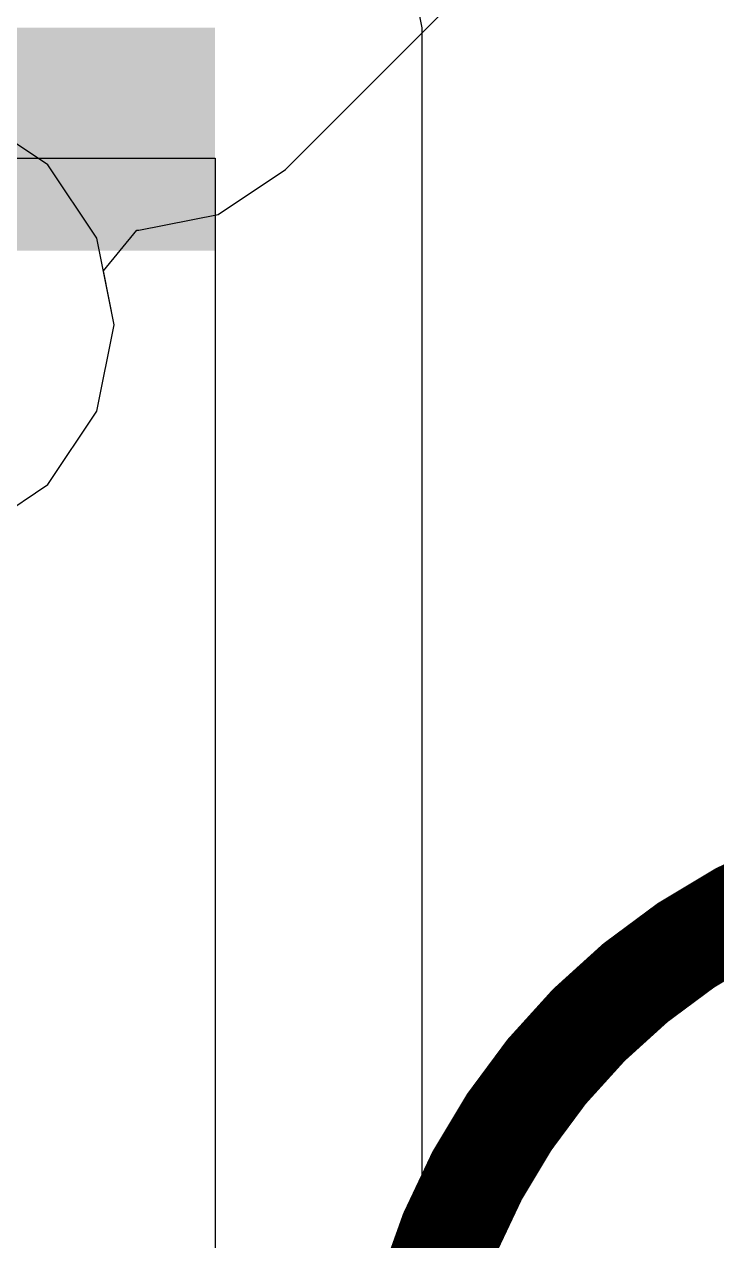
# Model space of a CAD drawing. Header units: inches. Extents: x 0 to 198, y 0 to 199.
# Drawn here: x 0.7638 to 0.8319, y 1.2927 to 1.4124 of the extents above; entities that cross this region are included whole.
import ezdxf

# ---------------------------------------------------------------- set-up
doc = ezdxf.new("R2010")
doc.units = ezdxf.units.IN
doc.header["$MEASUREMENT"] = 0
for name, color, linetype in [('Bottom Layer', 5, 'Continuous'), ('Layer 1', 16, 'Continuous'), ('Top Layer', 1, 'Continuous'), ('Top Overlay', 2, 'Continuous')]:
    doc.layers.add(name, color=color, linetype=linetype)

# ---------------------------------------------------------------- blocks, each defined once
blk = doc.blocks.new('BH_18650_B1BA002_19')
at = {"layer": 'Top Overlay'}
blk.add_lwpolyline([(-0.09448, -1.095, 0.01, 0.01, 1), (-0.22048, -1.095, 0.01, 0.01, 1)], format="xyseb", close=True, dxfattribs=at)

msp = doc.modelspace()

# ---------------------------------------------------------------- hatches: boundary and pattern name
at = {"layer": 'Bottom Layer'}
msp.add_hatch(color=5, dxfattribs=at).paths.add_polyline_path([(0.63847, 1.39011), (0.78257, 1.39011), (0.78257, 1.41205), (0.63847, 1.41205)])

# ---------------------------------------------------------------- linework, layer by layer
for p, q in [((0.80296, 1.41205), (0.80221, 1.41583)), ((0.80296, 1.39011), (0.80296, 1.41205)), ((0.63847, 1.39922), (0.78257, 1.39922)), ((0.78257, 1.39922), (0.78257, 1.19626)), ((0.80296, 1.19626), (0.80296, 1.39011)), ((0.80296, 1.39011), (0.80296, 1.39011))]:
    msp.add_line(p, q, dxfattribs=at)
at = {"layer": 'Layer 1'}
for p, q in [((0.76613, 1.39856), (0.75892, 1.40338)), ((0.77095, 1.39135), (0.76613, 1.39856)), ((0.77265, 1.38284), (0.77095, 1.39135)), ((0.77095, 1.37433), (0.77265, 1.38284)), ((0.76613, 1.36711), (0.77095, 1.37433)), ((0.75892, 1.36229), (0.76613, 1.36711))]:
    msp.add_line(p, q, dxfattribs=at)
at = {"layer": 'Top Layer'}
for p, q in [((0.78949, 1.3981), (0.82442, 1.43304)), ((0.78287, 1.39368), (0.78949, 1.3981)), ((0.77507, 1.39213), (0.78287, 1.39368)), ((0.77159, 1.38813), (0.77488, 1.39213)), ((0.77488, 1.39213), (0.77507, 1.39213)), ((0.77265, 1.38284), (0.77159, 1.38813)), ((0.77095, 1.37433), (0.77265, 1.38284)), ((0.76613, 1.36711), (0.77095, 1.37433)), ((0.75892, 1.36229), (0.76613, 1.36711))]:
    msp.add_line(p, q, dxfattribs=at)

# ---------------------------------------------------------------- block references
msp.add_blockref('BH_18650_B1BA002_19', (1.02138, 2.36441))

doc.saveas('drawing.dxf')
